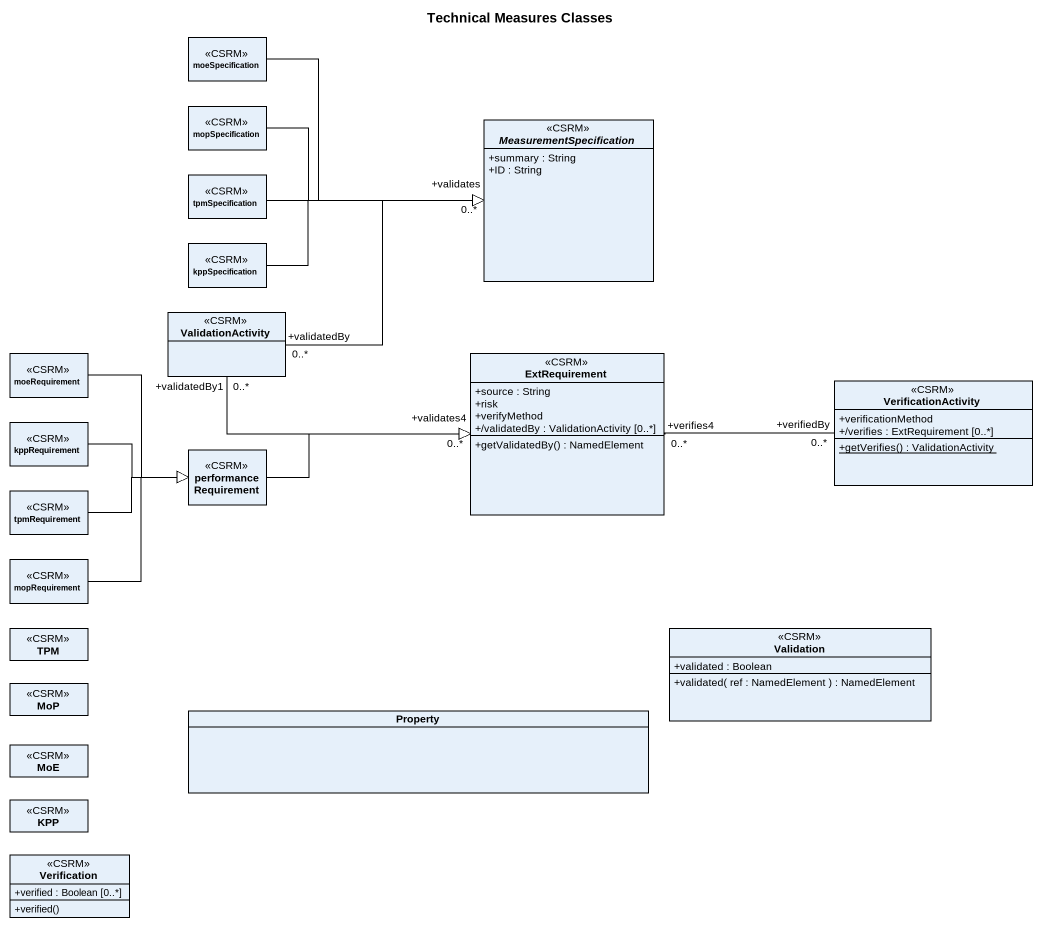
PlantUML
@startuml
title Technical Measures Classes
hide circle
hide empty members
skinparam classAttributeIconSize 0
class moeSpecification <<CSRM>>
class mopSpecification <<CSRM>>
abstract class MeasurementSpecification <<CSRM>> {
  +summary : String
  +ID : String
}
class tpmSpecification <<CSRM>>
class kppSpecification <<CSRM>>
class ValidationActivity <<CSRM>>
class moeRequirement <<CSRM>>
class ExtRequirement <<CSRM>> {
  +source : String
  +risk
  +verifyMethod
  +/validatedBy : ValidationActivity [0..*]
  +getValidatedBy() : NamedElement
}
class VerificationActivity <<CSRM>> {
  +verificationMethod
  +/verifies : ExtRequirement [0..*]
  {static} +getVerifies() : ValidationActivity
}
class kppRequirement <<CSRM>>
class performanceRequirement <<CSRM>>
class tpmRequirement <<CSRM>>
class mopRequirement <<CSRM>>
class TPM <<CSRM>>
class Validation <<CSRM>> {
  +validated : Boolean
  +validated( ref : NamedElement ) : NamedElement
}
class MoP <<CSRM>>
class Property
class MoE <<CSRM>>
class KPP <<CSRM>>
class Verification <<CSRM>> {
  +verified : Boolean [0..*]
  +verified()
}
moeSpecification -right-|> MeasurementSpecification
mopSpecification -right-|> MeasurementSpecification
tpmSpecification -right-|> MeasurementSpecification
kppSpecification -right-|> MeasurementSpecification
ValidationActivity "+validatedBy\n0..*" -right- "+validates\n0..*" MeasurementSpecification
ValidationActivity "+validatedBy1\n0..*" -right- "+validates4\n0..*" ExtRequirement
moeRequirement -right-|> performanceRequirement
ExtRequirement "+verifies4\n0..*" -right- "+verifiedBy\n0..*" VerificationActivity
kppRequirement -right-|> performanceRequirement
performanceRequirement -right-|> ExtRequirement
tpmRequirement -right-|> performanceRequirement
mopRequirement -right-|> performanceRequirement
@enduml
